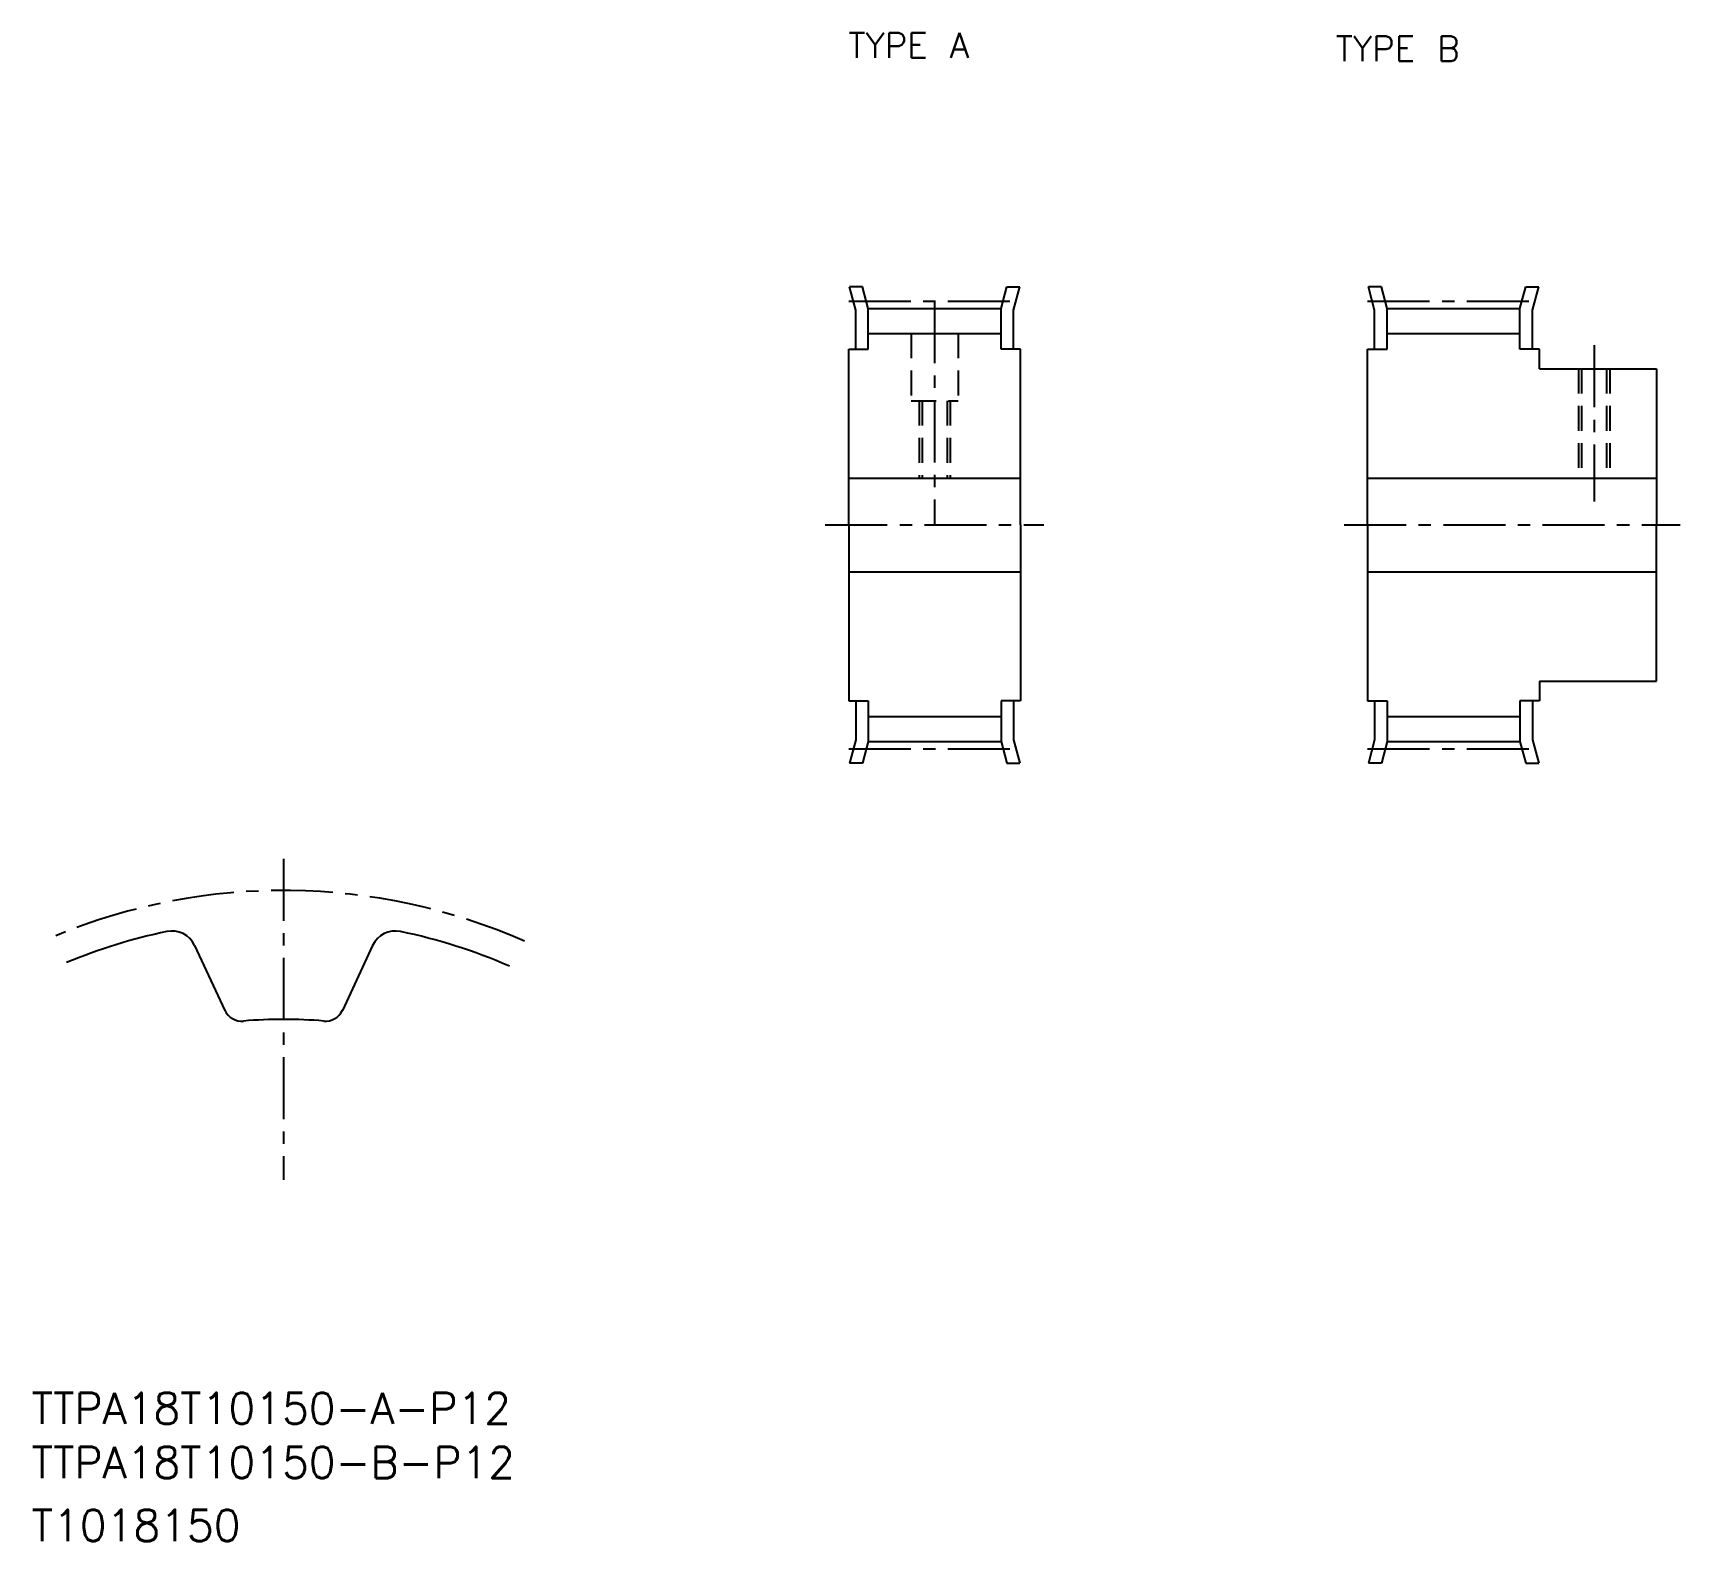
# Model space of a CAD drawing. Extents: x 10 to 221, y 10 to 203.
import ezdxf

# ---------------------------------------------------------------- set-up
doc = ezdxf.new("R2010")
doc.units = 0
doc.header["$LTSCALE"] = 0.25
doc.linetypes.add('CENTER', pattern=[50.8, 31.75, -6.35, 6.35, -6.35])
doc.linetypes.add('DASHED', pattern=[19.05, 12.7, -6.35])
doc.layers.get('0').update_dxf_attribs({"linetype": 'CONTINUOUS'})
doc.layers.add('CENTER', color=1, linetype='CENTER')
doc.styles.get("Standard").update_dxf_attribs({"font": 'txt.shx'})

msp = doc.modelspace()

# ---------------------------------------------------------------- linework, layer by layer
for p, q in [((115.51, 167.62), (114.71, 170.6)), ((116.37, 170.6), (114.71, 170.6)), ((117.11, 167.83), (116.37, 170.6)), ((134.11, 167.83), (134.86, 170.6)), ((134.86, 170.6), (136.51, 170.6)), ((135.71, 167.62), (136.51, 170.6)), ((181.94, 167.62), (181.14, 170.6)), ((182.8, 170.6), (181.14, 170.6)), ((183.54, 167.83), (182.8, 170.6)), ((200.54, 167.83), (201.28, 170.6)), ((201.28, 170.6), (202.94, 170.6)), ((202.14, 167.62), (202.94, 170.6)), ((115.51, 162.6), (115.51, 167.62)), ((117.11, 162.6), (117.11, 167.83)), ((117.11, 167.83), (134.11, 167.83)), ((134.11, 162.6), (134.11, 167.83)), ((135.71, 162.6), (135.71, 167.62)), ((181.94, 162.6), (181.94, 167.62)), ((183.54, 167.83), (200.54, 167.83)), ((183.54, 162.6), (183.54, 167.83)), ((200.54, 162.6), (200.54, 167.83)), ((202.14, 162.6), (202.14, 167.62)), ((117.11, 164.63), (134.11, 164.63)), ((183.54, 164.63), (200.54, 164.63)), ((114.61, 140.1), (114.61, 162.6)), ((114.61, 162.6), (117.11, 162.6)), ((136.61, 162.6), (134.11, 162.6)), ((136.61, 140.1), (136.61, 162.6)), ((181.04, 140.1), (181.04, 162.6)), ((181.04, 162.6), (183.54, 162.6)), ((203.04, 162.6), (200.54, 162.6)), ((203.04, 160.1), (203.04, 162.6)), ((203.04, 160.1), (218.04, 160.1)), ((218.04, 160.1), (218.04, 140.1)), ((114.61, 146.1), (136.61, 146.1)), ((181.04, 146.1), (218.04, 146.1)), ((114.61, 140.1), (114.61, 117.6)), ((136.61, 140.1), (136.61, 117.6)), ((181.04, 140.1), (181.04, 117.6)), ((218.04, 120.1), (218.04, 140.1)), ((114.61, 134.1), (136.61, 134.1)), ((181.04, 134.1), (218.04, 134.1)), ((203.04, 120.1), (218.04, 120.1)), ((203.04, 120.1), (203.04, 117.6)), ((114.61, 117.6), (117.11, 117.6)), ((115.51, 117.6), (115.51, 112.59)), ((117.11, 117.6), (117.11, 112.38)), ((134.11, 117.6), (134.11, 112.38)), ((136.61, 117.6), (134.11, 117.6)), ((135.71, 117.6), (135.71, 112.59)), ((181.04, 117.6), (183.54, 117.6)), ((181.94, 117.6), (181.94, 112.59)), ((183.54, 117.6), (183.54, 112.38)), ((200.54, 117.6), (200.54, 112.38)), ((203.04, 117.6), (200.54, 117.6)), ((202.14, 117.6), (202.14, 112.59)), ((117.11, 115.58), (134.11, 115.58)), ((183.54, 115.58), (200.54, 115.58)), ((115.51, 112.59), (114.71, 109.6)), ((117.11, 112.38), (116.37, 109.6)), ((117.11, 112.38), (134.11, 112.38)), ((134.11, 112.38), (134.86, 109.6)), ((135.71, 112.59), (136.51, 109.6)), ((181.94, 112.59), (181.14, 109.6)), ((183.54, 112.38), (182.8, 109.6)), ((183.54, 112.38), (200.54, 112.38)), ((200.54, 112.38), (201.28, 109.6)), ((202.14, 112.59), (202.94, 109.6)), ((116.37, 109.6), (114.71, 109.6)), ((134.86, 109.6), (136.51, 109.6)), ((182.8, 109.6), (181.14, 109.6)), ((201.28, 109.6), (202.94, 109.6)), ((30.87, 86.26), (34.75, 77.95)), ((53.66, 86.26), (49.79, 77.95))]:
    msp.add_line(p, q)
at = {"color": 3, "linetype": 'DASHED'}
for p, q in [((122.61, 164.63), (122.61, 156)), ((128.61, 164.63), (128.61, 156)), ((208.04, 160.1), (208.04, 146.1)), ((208.44, 160.1), (208.44, 146.1)), ((211.64, 160.1), (211.64, 146.1)), ((212.04, 160.1), (212.04, 146.1)), ((122.61, 156), (128.61, 156)), ((123.61, 156), (123.61, 146.1)), ((124.01, 156), (124.01, 146.1)), ((127.21, 156), (127.21, 146.1)), ((127.61, 156), (127.61, 146.1))]:
    msp.add_line(p, q, dxfattribs=at)
for centre, radius, start, end in [((42.27, 16.9), 72.7, 101.8695, 112.4966), ((27.97, 84.91), 3.2, 25, 101.8695), ((56.56, 84.91), 3.2, 78.1305, 155), ((42.27, 16.9), 72.7, 66.577, 78.1305), ((36.92, 78.97), 2.4, 205, 274.9213), ((42.27, 16.9), 59.9, 85.0787, 94.9213), ((47.61, 78.97), 2.4, 265.0787, 335)]:
    msp.add_arc(centre, radius, start, end)
at = {"layer": 'CENTER'}
for p, q in [((114.61, 168.75), (136.61, 168.75)), ((125.61, 168.75), (125.61, 140.1)), ((181.04, 168.75), (203.04, 168.75)), ((210.04, 163.1), (210.04, 143.1)), ((111.61, 140.1), (139.61, 140.1)), ((178.04, 140.1), (221.04, 140.1)), ((114.61, 111.45), (136.61, 111.45)), ((181.04, 111.45), (203.04, 111.45))]:
    msp.add_line(p, q, dxfattribs=at)
at = {"layer": 'CENTER', "color": 1, "linetype": 'CENTER'}
msp.add_line((42.27, 97.36), (42.27, 56.23), dxfattribs=at)
msp.add_arc((42.27, 16.9), 76.4, 66.2136, 112.4493, dxfattribs=at)

# ---------------------------------------------------------------- texts
for s, height, p in [('TYPE A', 3.2, (114.56, 199.9)), ('TYPE B', 3.2, (176.97, 199.48)), ('TTPA18T10150-A-P12', 4, (10, 25)), ('TTPA18T10150-B-P12', 4, (10, 18.07)), ('T1018150', 4, (10, 10))]:
    msp.add_text(s, height=height).set_placement(p)

doc.saveas('drawing.dxf')
